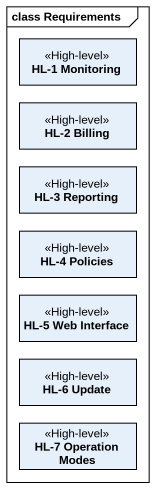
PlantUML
@startuml
mainframe class Requirements
hide circle
hide empty members
class "HL-1 Monitoring" as HL_1_Monitoring <<High-level>>
class "HL-2 Billing" as HL_2_Billing <<High-level>>
class "HL-3 Reporting" as HL_3_Reporting <<High-level>>
class "HL-4 Policies" as HL_4_Policies <<High-level>>
class "HL-5 Web Interface" as HL_5_Web_Interface <<High-level>>
class "HL-6 Update" as HL_6_Update <<High-level>>
class "HL-7 Operation Modes" as HL_7_Operation_Modes <<High-level>>
@enduml
